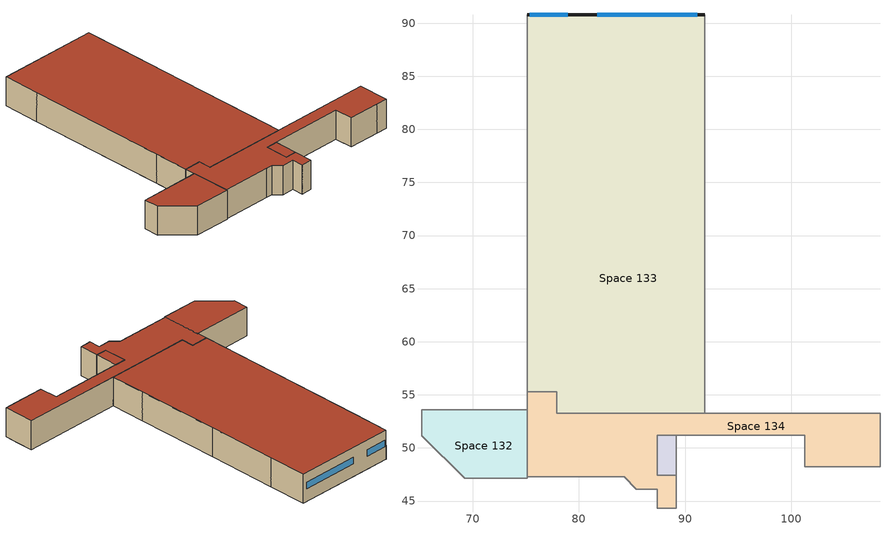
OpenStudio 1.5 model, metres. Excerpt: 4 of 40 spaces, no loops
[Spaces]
Space 132
 floor to Space 114: 65.17,53.22 65.34,53.22 65.34,52.46 75.15,52.46 75.15,47.16 69.24,47.16 65.17,51.13 z4.3
 floor to Space 110: 75.15,53.59 75.15,52.46 65.34,52.46 65.34,53.22 65.17,53.22 65.17,53.59 z4.3
 wall to Space 103: 75.15,47.16 75.15,47.27 z4.3:9.1
 wall to Space 102: 69.24,47.16 75.15,47.16 z4.3:9.1
 wall to Space 131: 65.17,53.59 65.17,51.13 69.24,47.16 z4.3:9.1
 wall to Space 130: 75.15,53.59 74.82,53.59 65.17,53.59 z4.3:9.1
 wall to Space 134: 75.15,47.27 75.15,53.59 z4.3:9.1
 roof outside (Arena - Roof): 75.15,47.16 75.15,53.59 65.17,53.59 65.17,51.13 69.24,47.16 z9.1
Space 133
 floor to Space 116: 87.79,59.01 87.79,55.02 85.02,55.02 85.02,53.25 77.91,53.25 77.91,55.31 77.42,55.31 77.42,59.01 z4.3
 floor to Space 119: 91.84,72.89 91.84,59.01 77.42,59.01 77.42,72.89 z4.3
 floor to Space 120: 85.05,84.76 85.05,84.35 91.84,84.35 91.84,72.89 77.42,72.89 77.42,77.4 79.94,77.4 79.94,79.72 78.95,79.72 78.95,84.76 z4.3
 floor to Space 121: 91.84,90.8 91.84,84.35 85.05,84.35 85.05,84.76 78.95,84.76 78.95,90.8 z4.3
 floor to Space 122: 78.95,90.8 78.95,84.76 75.15,84.76 75.15,90.8 z4.3
 floor to Space 110: 75.15,84.76 78.95,84.76 78.95,79.72 79.94,79.72 79.94,77.4 77.42,77.4 77.42,55.31 75.15,55.31 z4.3; 91.84,59.01 91.84,53.25 85.02,53.25 85.02,55.02 87.79,55.02 87.79,59.01 z4.3
 wall outside (Arena - Metal Panel): 91.84,90.8 75.15,90.8 z4.3:9.1
 wall to Space 130: 75.15,61.06 75.15,55.31 z4.3:9.1
 wall to Space 104: 91.84,53.25 91.84,59.01 91.84,72.89 91.84,84.35 91.84,90.8 z4.3:9.1
 wall to Space 134: 75.15,55.31 77.91,55.31 77.91,53.25 91.84,53.25 z4.3:9.1
 wall to Space 105: 75.15,90.8 75.15,84.76 75.15,61.06 z4.3:9.1
 window: 78.94,90.8 75.39,90.8 / 91.12,90.8 81.72,90.8 z6.41:7.51
 roof outside (Arena - Roof): 91.84,53.25 91.84,90.8 75.15,90.8 75.15,55.31 77.91,55.31 77.91,53.25 z9.1
Space 134
 floor to Space 116: 77.91,55.31 77.91,53.25 85.02,53.25 85.02,52.77 77.42,52.77 77.42,55.31 z4.3
 floor to Space 109: 89.19,47.44 89.19,44.32 87.37,44.32 87.37,47.44 z4.3; 108.35,50.66 108.35,48.23 101.29,48.23 101.29,50.66 z4.3
 floor to Space 110: 108.35,53.25 108.35,50.66 101.29,50.66 101.29,51.21 87.37,51.21 87.37,50.66 83.29,50.66 83.29,47.27 79.61,47.27 79.61,52.77 85.02,52.77 85.02,53.25 z4.3; 77.91,55.31 77.42,55.31 77.42,52.77 79.61,52.77 79.61,47.27 75.15,47.27 75.15,55.31 z4.3
 floor ground: 87.37,50.66 87.37,46.13 85.41,46.13 84.27,47.27 83.29,47.27 83.29,50.66 z4.3
 wall outside: 87.37,44.32 87.38,44.32 z4.3:9.1
 wall to Space 140: 108.35,48.23 108.35,53.25 z4.3:9.1
 wall to Space 137: 101.29,48.23 106.44,48.23 z4.3:9.1
 wall to Space 136: 89.19,51.21 101.29,51.21 101.29,48.23 / 89.19,44.32 89.19,47.44 z4.3:9.1
 wall to Space 135: 89.19,47.44 87.37,47.44 87.37,51.21 89.19,51.21 z4.3:9.1
 wall to Space 103: 75.15,47.27 83.29,47.27 84.27,47.27 85.41,46.13 87.37,46.13 87.37,44.32 z4.3:9.1
 wall to Space 104: 108.35,53.25 91.84,53.25 z4.3:9.1
 wall to Space 139: 87.38,44.32 89.19,44.32 z4.3:9.1
 wall to Space 138: 106.44,48.23 108.35,48.23 z4.3:9.1
 wall to Space 130: 75.15,55.31 75.15,53.59 z4.3:9.1
 roof outside (Gym - Roof): 89.19,44.32 89.19,47.44 87.37,47.44 87.37,51.21 101.29,51.21 101.29,48.23 108.35,48.23 108.35,53.25 77.91,53.25 77.91,55.31 75.15,55.31 75.15,47.27 84.27,47.27 85.41,46.13 87.37,46.13 87.37,44.32 z9.1
Space 135
 floor to Space 109: 89.19,50.66 89.19,47.44 87.37,47.44 87.37,50.66 z4.3
 floor to Space 110: 89.19,51.21 89.19,50.66 87.37,50.66 87.37,51.21 z4.3
 wall to Space 136: 89.19,47.44 89.19,51.21 z4.3:9.1
 roof outside: 89.19,47.44 89.19,51.21 87.37,51.21 87.37,47.44 z9.1
[Building]
Medium Office: North Axis {deg}=-90; Nominal Floor to Floor Height {m}=3; Default Construction Set=ASHRAE 189.1-2009 ClimateZone 4-5 (mdoff) ConstSet; Default Schedule Set=Cold Lake Rec Centre
[ClimateZones]
Climate Zone Institution Name 1=ASHRAE; Climate Zone Document Name 1=ANSI/ASHRAE Standard 169; Climate Zone Document Year 1=2006; Climate Zone Institution Name 2=CEC; Climate Zone Document Name 2=California Climate Zone Descriptions; Climate Zone Document Year 2=1995
[Site]
Site 1: Latitude {deg}=53.53; Longitude {deg}=-114.1; Time Zone {hr}=-7; Elevation {m}=723
[SizingPeriod:DesignDay] Barometric Pressure {Pa}=92936; Wind Direction {deg}=180; Sky Clearness=0; Rain Indicator=0; Snow Indicator=0; Day of Month=21; Daylight Saving Time Indicator=0; Dry-Bulb Temperature Range Modifier Type=DefaultMultipliers
Name | Maximum Dry-Bulb Temperature {C} | Daily Dry-Bulb Temperature Range {deltaC} | Humidity Indicating Conditions at Maximum Dry-Bulb {BasedOnField A3} | Wind Speed {m/s} | Month | Day Type | Humidity Indicating Type | Solar Model Indicator | ASHRAE Taub | ASHRAE Taud
Edmonton Stony Plain Ann Clg .4% Condns Enth=>MDB | 25.6 | 12 | 57100 | 3.8 | 7 | SummerDesignDay | Enthalpy | ASHRAETau | 0.353 | 2.369
Edmonton Stony Plain Ann Clg .4% Condns WB=>MDB | 25.3 | 12 | 19 | 3.8 | 7 | SummerDesignDay | Wetbulb | ASHRAETau | 0.353 | 2.369
Edmonton Stony Plain Ann Hum_n 99.6% Condns DP=>MCDB | -32.4 | 0 | -37.7 | 1.9 | 1 | WinterDesignDay | Dewpoint | ASHRAEClearSky
Edmonton Stony Plain Ann Htg 99.6% Condns DB | -32.5 | 0 | -32.5 | 1.9 | 1 | WinterDesignDay | Wetbulb | ASHRAEClearSky
[Construction]
000 ExtSlabCarpet 4in ClimateZone 1-8: MAT-CC05 4 HW CONCRETE, CP02 CARPET PAD
000 Exterior Door: 000 F08 Metal surface, 000 I01 25mm insulation board
000 Exterior Window: 000 Clear 3mm, 000 Air 13mm, 000 Clear 3mm
000 Interior Ceiling: 000 M11 100mm lightweight concrete, 000 F05 Ceiling air space resistance, 000 F16 Acoustic tile
000 Interior Door; 000 Interior Partition: 000 G05 25mm wood
000 Interior Floor: 000 F16 Acoustic tile, 000 F05 Ceiling air space resistance, 000 M11 100mm lightweight concrete
000 Interior Wall: 000 G01a 19mm gypsum board, 000 F04 Wall air space resistance, 000 G01a 19mm gypsum board
000 Interior Window: 000 Clear 3mm
ASHRAE 189.1-2009 ExtRoof IEAD ClimateZone 2-5: Roof Membrane, Roof Insulation [21], Metal Decking
ASHRAE 189.1-2009 ExtWall SteelFrame ClimateZone 4-8: MAT-SHEATH, Wall Insulation [39], 1/2IN Gypsum
ASHRAE 189.1-2009 ExtWindow ClimateZone 4-5: Theoretical Glass [207]
Arena - Metal Panel: 000 F08 Metal surface, Wall Insulation RSI 2.6
Arena - Roof: Roof Membrane, Wall Insulation RSI 2.6, 1/2IN Gypsum, 000 G05 25mm wood, Metal Decking, Metal Decking
Gym - Roof: Roof Membrane, Wall Insulation RSI 5.57, 000 G01a 19mm gypsum board, 000 G05 25mm wood, Metal Decking
[DefaultConstructionSet]
ASHRAE 189.1-2009 ClimateZone 4-5 (mdoff) ConstSet: Default Exterior Surface Constructions=ASHRAE 189.1-2009 ClimateZone 4-5 (mdoff) Exterior DefSurfCons; Default Interior Surface Constructions=000 Interior DefSurfCons; Default Ground Contact Surface Constructions=000 Ground DefSurfCons; Default Exterior SubSurface Constructions=ASHRAE 189.1-2009 ClimateZone 4-5 (mdoff) Exterior DefSubCons; Default Interior SubSurface Constructions=000 Interior DefSubCons; Interior Partition Construction=000 Interior Partition
[DefaultSubSurfaceConstructions] Glass Door Construction=000 Exterior Window; Skylight Construction=000 Exterior Window; Tubular Daylight Dome Construction=000 Interior Window; Tubular Daylight Diffuser Construction=000 Interior Window
Name | Fixed Window Construction | Operable Window Construction | Door Construction
000 Interior DefSubCons | 000 Interior Window | 000 Interior Window | 000 Interior Door
ASHRAE 189.1-2009 ClimateZone 4-5 (mdoff) Exterior DefSubCons | ASHRAE 189.1-2009 ExtWindow ClimateZone 4-5 | ASHRAE 189.1-2009 ExtWindow ClimateZone 4-5 | 000 Exterior Door
[DefaultSurfaceConstructions]
Name | Floor Construction | Wall Construction | Roof Ceiling Construction
000 Ground DefSurfCons | 000 ExtSlabCarpet 4in ClimateZone 1-8 | 000 ExtSlabCarpet 4in ClimateZone 1-8 | 000 ExtSlabCarpet 4in ClimateZone 1-8
000 Interior DefSurfCons | 000 Interior Floor | 000 Interior Wall | 000 Interior Ceiling
ASHRAE 189.1-2009 ClimateZone 4-5 (mdoff) Exterior DefSurfCons | 000 ExtSlabCarpet 4in ClimateZone 1-8 | ASHRAE 189.1-2009 ExtWall SteelFrame ClimateZone 4-8 | ASHRAE 189.1-2009 ExtRoof IEAD ClimateZone 2-5
[Material]
Name | Roughness | Thickness | Conductivity | Density | Specific Heat | Thermal Absorptance | Solar Absorptance | Visible Absorptance
000 F08 Metal surface | Smooth | 0.0008 | 45.28 | 7824 | 500 | 0.9 | 0.7
000 F16 Acoustic tile | MediumSmooth | 0.0191 | 0.06 | 368 | 590
000 G01a 19mm gypsum board | MediumSmooth | 0.019 | 0.16 | 800 | 1090
000 G05 25mm wood | MediumSmooth | 0.0254 | 0.15 | 608 | 1630
000 I01 25mm insulation board | MediumRough | 0.0254 | 0.03 | 43 | 1210
000 M11 100mm lightweight concrete | MediumRough | 0.1016 | 0.53 | 1280 | 840
1/2IN Gypsum | Smooth | 0.0127 | 0.16 | 784.9 | 830 | 0.9 | 0.92 | 0.92
MAT-CC05 4 HW CONCRETE | Rough | 0.1016 | 0.3846 | 2240 | 836.8 | 0.9 | 0.7 | 0.7
Metal Decking | MediumSmooth | 0.0015 | 45.006 | 7680 | 418.4 | 0.9 | 0.7 | 0.3
Roof Insulation [21] | MediumRough | 0.2105 | 0.049 | 265 | 836.8 | 0.9 | 0.7 | 0.7
Roof Membrane | VeryRough | 0.0095 | 0.16 | 1121.29 | 1460 | 0.9 | 0.7 | 0.7
Wall Insulation [39]; Wall Insulation RSI 2.6 | MediumRough | 0.1184 | 0.045 | 265 | 836.8 | 0.9 | 0.7 | 0.7
Wall Insulation RSI 5.57 | MediumRough | 0.25065 | 0.045 | 265 | 836.8 | 0.9 | 0.7 | 0.7
[Material:AirGap]
Name | Thermal Resistance
000 F04 Wall air space resistance | 0.15
000 F05 Ceiling air space resistance | 0.18
[Material:NoMass] Thermal Absorptance=0.9; Solar Absorptance=0.7
Name | Roughness | Thermal Resistance | Visible Absorptance
CP02 CARPET PAD | VeryRough | 0.2165 | 0.8
MAT-SHEATH | Rough | 0.3626 | 0.7
[WindowMaterial:Gas]
000 Air 13mm: Gas Type=Air; Thickness=0.0127
[WindowMaterial:Glazing] Optical Data Type=SpectralAverage; Thickness=0.003; Infrared Transmittance at Normal Incidence=0
Name | Solar Transmittance at Normal Incidence | Front Side Solar Reflectance at Normal Incidence | Back Side Solar Reflectance at Normal Incidence | Visible Transmittance at Normal Incidence | Front Side Visible Reflectance at Normal Incidence | Back Side Visible Reflectance at Normal Incidence | Front Side Infrared Hemispherical Emissivity | Back Side Infrared Hemispherical Emissivity | Conductivity | Dirt Correction Factor for Solar and Visible Transmittance | Solar Diffusing
000 Clear 3mm | 0.837 | 0.075 | 0.075 | 0.898 | 0.081 | 0.081 | 0.84 | 0.84 | 0.9
Theoretical Glass [207] | 0.3311 | 0.6189 | 0.6189 | 0.44 | 0.51 | 0.51 | 0.9 | 0.9 | 0.0133 | 1 | No
[ThermostatSetpoint:DualSetpoint] Heating Setpoint Temperature Schedule=Rec Centre Heating Temp
Name | Cooling Setpoint Temperature Schedule
Thermostat Setpoint Dual Setpoint 16; Thermostat Setpoint Dual Setpoint 17; Thermostat Setpoint Dual Setpoint 36 | Rec Centre Cooling Temp
Thermostat Setpoint Dual Setpoint 28 | No Cooling Temp
[DesignSpecification:OutdoorAir] Outdoor Air Flow per Floor Area {m3/s-m2}=0
Name | Outdoor Air Flow per Person {m3/s-person} | Outdoor Air Flow Rate {m3/s} | Outdoor Air Flow Air Changes per Hour {1/hr} | Outdoor Air Flow Rate Fraction Schedule
MNECB-Service and Common-Corridors | 0.025
MNECB-Assembly-Recreational Sport area | 0.01 | 0 | 0 | Always On
MNECB-Assembly-Indoor Athletics Seating | 0.0075 | 0 | 0
MNECB-Service and Common-Toilet and Washrooms | 0.03
[BuildingStory]
Building Story 2: Nominal Z Coordinate {m}=0; Nominal Floor to Floor Height {m}=4.3
[Space] Building Story=Building Story 2
Name | Space Type | Thermal Zone
Space 132 | MNECB-Assembly-Indoor Athletics Seating | MZ9 - Observation
Space 133 | MNECB-Assembly-Recreational Sport area | MZ10 - Shell
Space 134 | MNECB-Service and Common-Corridors | MZ11 - Corridor
Space 135 | MNECB-Service and Common-Toilet and Washrooms | MZ12 - Washrooms
[SpaceType] Default Schedule Set=Cold Lake Rec Centre
Name | Design Specification Outdoor Air Object
MNECB-Service and Common-Corridors | MNECB-Service and Common-Corridors
MNECB-Assembly-Recreational Sport area | MNECB-Assembly-Recreational Sport area
MNECB-Assembly-Indoor Athletics Seating | MNECB-Assembly-Indoor Athletics Seating
MNECB-Service and Common-Toilet and Washrooms | MNECB-Service and Common-Toilet and Washrooms
[People]
Name | People Definition | Space or SpaceType | Activity Level Schedule
MNECB-Service and Common-Corridors-sched-*-people | MNECB-Service and Common-Corridors-sched-*-people_def | MNECB-Service and Common-Corridors | Rec Centre Activity (light)
MNECB-Assembly-Recreational Sport area-sched-I-people | MNECB-Assembly-Recreational Sports Area-sched-I-people_def | MNECB-Assembly-Recreational Sport area | Rec Centre Activity (high)
MNECB-Assembly-Indoor Athletics Seating-sched-I-people | MNECB-Assembly-Indoor Athletics Seating-sched-I-people_def | MNECB-Assembly-Indoor Athletics Seating | Rec Centre Activity (light)
MNECB-Service and Common-Toilet and Washrooms-sched-*-people | MNECB-Service and Common-Toilet and Washrooms-sched-*-people_def | MNECB-Service and Common-Toilet and Washrooms | Rec Centre Activity (light)
[Lights]
Name | Lights Definition | Space or SpaceType
MNECB-Service and Common-Corridors-sched-*-lights | MNECB-Service and Common-Corridors-sched-*-lighting_W_per_m2_def | MNECB-Service and Common-Corridors
MNECB-Assembly-Recreational Sport area-sched-I-lights | MNECB- Assembly -Recreational Sports Area-sched-I-lighting_W_per_m2_def | MNECB-Assembly-Recreational Sport area
MNECB-Assembly-Indoor Athletics Seating-sched-I-lights | MNECB- Assembly -Indoor Athletics Seating-sched-I-lighting_W_per_m2_def | MNECB-Assembly-Indoor Athletics Seating
MNECB-Service and Common-Toilet and Washrooms-sched-*-lights | MNECB-Service and Common-Toilet and Washrooms-sched-*-lighting_W_per_m2_def | MNECB-Service and Common-Toilet and Washrooms
[ElectricEquipment]
Name | Electric Equipment Definition | Space or SpaceType
MNECB-Service and Common-Corridors-sched-*-equipment | MNECB-Service and Common-Corridors-sched-*-equipment_W_per_m2_def | MNECB-Service and Common-Corridors
MNECB-Assembly-Recreational Sport area-sched-I-elec | MNECB-Assembly-Recreational Sports Area-sched-I-equipment_W_per_m2_def | MNECB-Assembly-Recreational Sport area
MNECB-Assembly-Indoor Athletics Seating-sched-I-elec | MNECB-Assembly-Indoor Athletics Seating-sched-I-equipment_W_per_m2_def | MNECB-Assembly-Indoor Athletics Seating
MNECB-Service and Common-Toilet and Washrooms-sched-*-elec | MNECB-Service and Common-Toilet and Washrooms-sched-*-equipment_W_per_m2_def | MNECB-Service and Common-Toilet and Washrooms
[HotWaterEquipment]
Name | Hot Water Equipment Definition | Space or SpaceType
NECB-Corr. < 2.4m wide-sched-*-hw | NECB-Corr. < 2.4m wide-sched-*-hw_def | MNECB-Service and Common-Corridors
NECB-Exercise centre-sched-B-hw | NECB-Exercise centre-sched-B-hw_def | MNECB-Assembly-Recreational Sport area
NECB-Gym - audience-sched-B-hw | NECB-Gym - audience-sched-B-hw_def | MNECB-Assembly-Indoor Athletics Seating
NECB-Washroom-sched-*-hw | NECB-Washroom-sched-*-hw_def | MNECB-Service and Common-Toilet and Washrooms
[HotWaterEquipment:Definition] Design Level Calculation Method=Watts/Person
Name | Watts per Person {W/Person}
NECB-Corr. < 2.4m wide-sched-*-hw_def; NECB-Washroom-sched-*-hw_def | 0
NECB-Exercise centre-sched-B-hw_def | 90
NECB-Gym - audience-sched-B-hw_def | 30
[ThermalZone] Use Ideal Air Loads=No
Name | Thermostat
MZ12 - Washrooms | Thermostat Setpoint Dual Setpoint 36
MZ11 - Corridor | Thermostat Setpoint Dual Setpoint 16
MZ10 - Shell | Thermostat Setpoint Dual Setpoint 28
MZ9 - Observation | Thermostat Setpoint Dual Setpoint 17
[DefaultScheduleSet]
Cold Lake Rec Centre: Hours of Operation Schedule=Rec Centre Fans; Number of People Schedule=Rec Centre Occ; Lighting Schedule=Rec Centre lights; Electric Equipment Schedule=Rec Centre Equipment; Gas Equipment Schedule=Rec Centre Equipment; Hot Water Equipment Schedule=Rec Centre Hot Water; Steam Equipment Schedule=Rec Centre Equipment; Other Equipment Schedule=Rec Centre Equipment
[SpaceInfiltration:DesignFlowRate] Schedule=Always On; Design Flow Rate Calculation Method=Flow/ExteriorArea; Design Flow Rate {m3/s}=0; Flow per Exterior Surface Area {m3/s-m2}=0.00035
Name | Space or SpaceType | Flow per Space Floor Area {m3/s-m2}
Space Infiltration Design Flow Rate 3 | MNECB-Service and Common-Corridors
Space Infiltration Design Flow Rate 6 | MNECB-Assembly-Recreational Sport area | 0
Space Infiltration Design Flow Rate 8 | MNECB-Assembly-Indoor Athletics Seating
Space Infiltration Design Flow Rate 21 | MNECB-Service and Common-Toilet and Washrooms | 0
[People:Definition] Number of People Calculation Method=Area/Person; Fraction Radiant=0.3
Name | Space Floor Area per Person {m2/person} | Sensible Heat Fraction | Carbon Dioxide Generation Rate {m3/s-W}
MNECB-Service and Common-Corridors-sched-*-people_def | 100
MNECB-Assembly-Recreational Sports Area-sched-I-people_def | 5 | Autocalculate | 3.8e-008
MNECB-Assembly-Indoor Athletics Seating-sched-I-people_def | 5
MNECB-Service and Common-Toilet and Washrooms-sched-*-people_def | 30 | Autocalculate | 3.8e-008
[Lights:Definition] Design Level Calculation Method=Watts/Area; Fraction Radiant=0; Fraction Visible=0; Return Air Fraction=0
Name | Watts per Space Floor Area {W/m2}
MNECB-Service and Common-Corridors-sched-*-lighting_W_per_m2_def | 8.6
MNECB- Assembly -Recreational Sports Area-sched-I-lighting_W_per_m2_def | 13
MNECB- Assembly -Indoor Athletics Seating-sched-I-lighting_W_per_m2_def | 10.8
MNECB-Service and Common-Toilet and Washrooms-sched-*-lighting_W_per_m2_def | 8.7
[ElectricEquipment:Definition] Design Level Calculation Method=Watts/Area; Fraction Radiant=0; Fraction Lost=0
Name | Watts per Space Floor Area {W/m2} | Fraction Latent
MNECB-Service and Common-Corridors-sched-*-equipment_W_per_m2_def | 0 | 0
MNECB-Assembly-Recreational Sports Area-sched-I-equipment_W_per_m2_def; MNECB-Service and Common-Toilet and Washrooms-sched-*-equipment_W_per_m2_def | 1 | 0
MNECB-Assembly-Indoor Athletics Seating-sched-I-equipment_W_per_m2_def | 0
[Schedule:Ruleset]
Name | Default Day Schedule | Summer Design Day Schedule | Winter Design Day Schedule
Always On | Always On Default Schedule | Always On Summer Design Day | Always On Winter Design Day
Rec Centre Fans | Schedule Day 79
Rec Centre Occ | Schedule Day 77
Rec Centre lights | Schedule Day 78
Rec Centre Equipment | Schedule Day 81
Rec Centre Hot Water | Schedule Day 80
Rec Centre Heating Temp | Schedule Day 84 | Schedule Day 89 | Schedule Day 90
Rec Centre Activity (light) | Schedule Day 22
Rec Centre Activity (high) | Schedule Day 23
Rec Centre Cooling Temp | Schedule Day 38 | Schedule Day 95 | Schedule Day 96
No Cooling Temp | Schedule Day 25 | Schedule Day 97 | Schedule Day 98
[Schedule:Day]
Always On Default Schedule; Always On Winter Design Day; Always On Summer Design Day: 24, 0, 1
Schedule Day 79: 5, 0, 0, 23, 0, 1, 24, 0, 0
Schedule Day 77: 5, 0, 0, 6, 0, 0.2, 7, 30, 0.8, 12, 0, 0.325664, 13, 0, 0.8, 16, 0, 0.33, 21, 30, 0.8, 22, 0, 0.33, 23, 0, 0.2, 24, 0, 0
Schedule Day 78: 5, 0, 0, 6, 0, 0.2, 7, 30, 0.8, 12, 0, 0.33, 13, 0, 0.8, 16, 0, 0.33, 21, 45, 0.8, 22, 0, 0.33, 23, 0, 0.2, 24, 0, 0
Schedule Day 81: 5, 0, 0.0507378, 6, 0, 0.2, 7, 30, 0.8, 12, 0, 0.33, 13, 0, 0.8, 16, 0, 0.33, 21, 30, 0.8, 22, 0, 0.33, 23, 0, 0.2, 24, 0, 0.0507378
Schedule Day 80: 5, 0, 0, 6, 0, 0.2, 7, 30, 0.8, 12, 0, 0.33, 13, 0, 0.8, 16, 0, 0.33, 21, 30, 0.8, 22, 0, 0.33, 23, 0, 0.2, 24, 0, 0
Schedule Day 84; Schedule Day 90; Schedule Day 26; Schedule Day 28; Schedule Day 96; Schedule Day 98: 24, 0, 20
Schedule Day 89; Schedule Day 95; Schedule Day 41; Schedule Day 97: 24, 0, 24
Schedule Day 22: 24, 0, 130
Schedule Day 23: 24, 0, 500
Schedule Day 27: 24, 0, 5
Schedule Day 38; Schedule Day 39; Schedule Day 42; Schedule Day 25: 24, 0, 99
[Schedule:Rule] Apply Sunday=Yes; Apply Monday=Yes; Apply Tuesday=Yes; Apply Wednesday=Yes; Apply Thursday=Yes; Apply Friday=Yes; Apply Saturday=Yes; Date Specification Type=DateRange; Start Day=1
Name | Schedule Ruleset | Rule Order | Day Schedule | Start Month | End Month | End Day
Schedule Rule 3 | Rec Centre Heating Temp | 2 | Schedule Day 26 | 10 | 12 | 30
Schedule Rule 4 | Rec Centre Heating Temp | 1 | Schedule Day 27 | 6 | 9 | 30
Schedule Rule 5 | Rec Centre Heating Temp | 0 | Schedule Day 28 | 1 | 5 | 31
Schedule Rule 9 | Rec Centre Cooling Temp | 2 | Schedule Day 39 | 10 | 12 | 31
Schedule Rule 10 | Rec Centre Cooling Temp | 1 | Schedule Day 41 | 6 | 9 | 30
Schedule Rule 11 | Rec Centre Cooling Temp | 0 | Schedule Day 42 | 1 | 5 | 31
